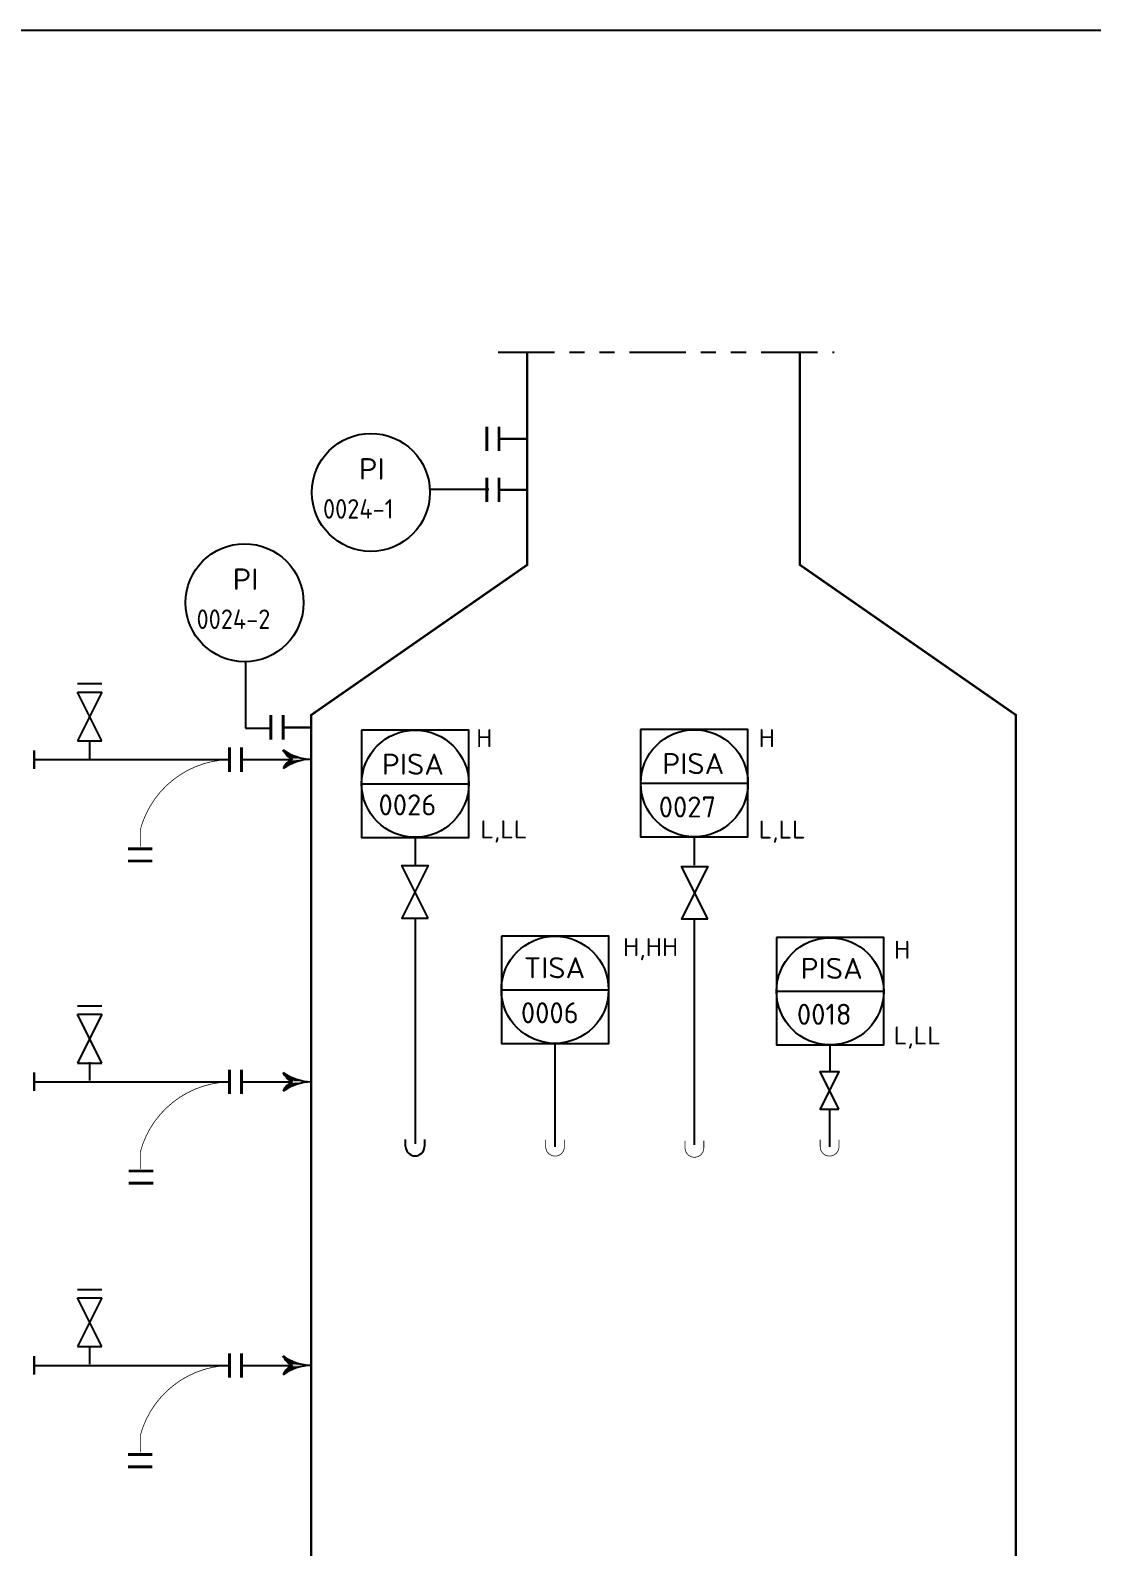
# Model space of a CAD drawing. Extents: x 270 to 589, y 86 to 206.
# Drawn here: x 312.08 to 319.15, y 105.5 to 115.6 of the extents above; entities that cross this region are included whole.
import ezdxf

# ---------------------------------------------------------------- set-up
doc = ezdxf.new("R2010")
doc.units = 0
doc.header["$MEASUREMENT"] = 0
doc.linetypes.add('HIDDEN', pattern=[0.125, 0.0625, -0.0625])
doc.linetypes.add('PHANTOM', pattern=[0.84375, 0.375, -0.09375, 0.09375, -0.09375, 0.09375, -0.09375])
doc.layers.get('0').update_dxf_attribs({"linetype": 'CONTINUOUS'})
for name, color, linetype in [('IN-EQUIPMENT', 7, 'CONTINUOUS'), ('IN-INST-TAP', 7, 'CONTINUOUS'), ('IN-MAJ-PROC', 3, 'CONTINUOUS'), ('IN-MIN-PROC', 7, 'CONTINUOUS'), ('IN-PHANTOM', 2, 'PHANTOM')]:
    doc.layers.add(name, color=color, linetype=linetype)
doc.styles.add('DIMTEXT', font='simplex', dxfattribs={"width": 0.9, "height": 0.09375})
doc.styles.add('S1', font='SIMPLEX.shx')
doc.styles.add('SIMPLEX', font='SIMPLEX')

msp = doc.modelspace()

# ---------------------------------------------------------------- linework, layer by layer
at = {"color": 6, "linetype": 'CONTINUOUS'}
msp.add_line((271.084, 115.597), (567.702, 115.597, 0.558), dxfattribs=at)
at = {"color": 7, "linetype": 'CONTINUOUS'}
for p, q in [((315.132, 112.537), (314.739, 112.537)), ((313.511, 111.194), (313.511, 110.949)), ((313.511, 110.949), (313.687, 110.949)), ((315.572, 108.847), (315.572, 108.16)), ((317.4, 108.41), (317.4, 108.16))]:
    msp.add_line(p, q, dxfattribs=at)
at = {"color": 2}
for p, q in [((312.393, 111.245), (312.555, 111.245)), ((312.555, 111.188), (312.393, 110.863)), ((312.555, 110.863), (312.393, 111.188)), ((312.393, 111.188), (312.555, 111.188)), ((312.393, 110.863), (312.555, 110.863)), ((312.472, 110.869), (312.472, 110.746)), ((312.393, 109.098), (312.555, 109.098)), ((312.555, 109.042), (312.393, 108.717)), ((312.555, 108.717), (312.393, 109.042)), ((312.393, 109.042), (312.555, 109.042)), ((312.393, 108.717), (312.555, 108.717)), ((312.472, 108.723), (312.472, 108.6)), ((312.393, 107.209), (312.555, 107.209)), ((312.393, 107.153), (312.555, 107.153)), ((312.555, 107.153), (312.393, 106.828)), ((312.555, 106.828), (312.393, 107.153)), ((312.393, 106.828), (312.555, 106.828)), ((312.472, 106.834), (312.472, 106.711))]:
    msp.add_line(p, q, dxfattribs=at)
at = {"linetype": 'CONTINUOUS'}
for p, q in [((314.283, 110.578), (314.998, 110.578)), ((316.142, 110.581), (316.857, 110.581)), ((315.215, 109.205), (315.93, 109.205)), ((317.047, 109.195), (317.762, 109.195))]:
    msp.add_line(p, q, dxfattribs=at)
at = {"color": 6}
for points, const_width in [([(315.199, 112.794), (315.199, 112.956)], 0.0195), ([(315.387, 112.875), (315.199, 112.875)], 0.015), ([(315.199, 112.455), (315.199, 112.617)], 0.0195), ([(315.387, 112.536), (315.199, 112.536)], 0.015), ([(313.762, 110.872), (313.762, 111.035)], 0.0195), ([(313.949, 110.953), (313.762, 110.953)], 0.015)]:
    msp.add_lwpolyline(points, dxfattribs=dict(at, const_width=const_width))
for points in [[(314.283, 110.935), (314.283, 110.22), (314.998, 110.22), (314.998, 110.935)], [(316.142, 110.939), (316.142, 110.224), (316.857, 110.224), (316.857, 110.939)], [(315.215, 109.562), (315.215, 108.847), (315.93, 108.847), (315.93, 109.562)], [(317.047, 109.553), (317.047, 108.838), (317.762, 108.838), (317.762, 109.553)]]:
    msp.add_lwpolyline(points, close=True)
at = {"color": 3}
for points in [[(313.824, 110.741, -0.206864), (313.762, 110.804, -0.206864)], [(313.824, 110.741, 0.206864), (313.762, 110.679, 0.206864)], [(313.949, 110.741, 0.150368), (313.762, 110.679, 0.150368)], [(313.824, 108.592, -0.206864), (313.762, 108.655, -0.206864)], [(313.824, 108.592, 0.206864), (313.762, 108.53, 0.206864)], [(313.949, 108.592, 0.150368), (313.762, 108.53, 0.150368)], [(313.824, 106.703, -0.206864), (313.762, 106.766, -0.206864)], [(313.949, 106.703, 0.150368), (313.762, 106.641, 0.150368)], [(313.824, 106.703, 0.206864), (313.762, 106.641, 0.206864)]]:
    msp.add_lwpolyline(points, format="xyb", dxfattribs=at)
at = {"color": 2}
for points in [[(314.728, 109.683), (314.553, 110.033), (314.728, 110.033), (314.553, 109.683)], [(316.589, 109.677), (316.414, 110.027), (316.589, 110.027), (316.414, 109.677)], [(317.463, 108.41), (317.338, 108.66), (317.463, 108.66), (317.338, 108.41)]]:
    msp.add_lwpolyline(points, close=True, dxfattribs=at)
for centre, radius in [((314.346, 112.519), 0.393), ((313.505, 111.784), 0.393), ((314.641, 110.578), 0.357), ((316.5, 110.581), 0.357), ((315.572, 109.205), 0.357), ((317.404, 109.195), 0.357)]:
    msp.add_circle(centre, radius)
at = {"color": 3}
for centre in [(313.957, 111.077), (313.957, 108.928), (313.957, 107.039)]:
    msp.add_arc(centre, 0.336, 234.4623, 268.6678, dxfattribs=at)
for points in [[(313.796, 110.782), (313.77, 110.787), (313.762, 110.804)], [(313.832, 110.765), (313.78, 110.773), (313.796, 110.782), (313.77, 110.787)], [(313.832, 110.717), (313.78, 110.71), (313.796, 110.7), (313.77, 110.695)], [(313.87, 110.753), (313.793, 110.76), (313.832, 110.765), (313.78, 110.773)], [(313.87, 110.73), (313.793, 110.723), (313.832, 110.717), (313.78, 110.71)], [(313.909, 110.744), (313.808, 110.749), (313.87, 110.753), (313.793, 110.76)], [(313.909, 110.738), (313.808, 110.733), (313.87, 110.73), (313.793, 110.723)], [(313.949, 110.741), (313.824, 110.741), (313.909, 110.744), (313.808, 110.749)], [(313.949, 110.741), (313.824, 110.741), (313.909, 110.738), (313.808, 110.733)], [(313.796, 110.7), (313.77, 110.695), (313.762, 110.679)], [(313.796, 108.633), (313.77, 108.638), (313.762, 108.655)], [(313.832, 108.616), (313.78, 108.624), (313.796, 108.633), (313.77, 108.638)], [(313.87, 108.604), (313.793, 108.611), (313.832, 108.616), (313.78, 108.624)], [(313.909, 108.595), (313.808, 108.6), (313.87, 108.604), (313.793, 108.611)], [(313.949, 108.592), (313.824, 108.592), (313.909, 108.595), (313.808, 108.6)], [(313.796, 108.551), (313.77, 108.546), (313.762, 108.53)], [(313.832, 108.568), (313.78, 108.561), (313.796, 108.551), (313.77, 108.546)], [(313.87, 108.581), (313.793, 108.573), (313.832, 108.568), (313.78, 108.561)], [(313.909, 108.589), (313.808, 108.584), (313.87, 108.581), (313.793, 108.573)], [(313.949, 108.592), (313.824, 108.592), (313.909, 108.589), (313.808, 108.584)], [(313.796, 106.744), (313.77, 106.749), (313.762, 106.766)], [(313.832, 106.727), (313.78, 106.735), (313.796, 106.744), (313.77, 106.749)], [(313.832, 106.679), (313.78, 106.672), (313.796, 106.662), (313.77, 106.657)], [(313.87, 106.715), (313.793, 106.722), (313.832, 106.727), (313.78, 106.735)], [(313.87, 106.692), (313.793, 106.684), (313.832, 106.679), (313.78, 106.672)], [(313.909, 106.706), (313.808, 106.711), (313.87, 106.715), (313.793, 106.722)], [(313.909, 106.7), (313.808, 106.695), (313.87, 106.692), (313.793, 106.684)], [(313.949, 106.703), (313.824, 106.703), (313.909, 106.706), (313.808, 106.711)], [(313.949, 106.703), (313.824, 106.703), (313.909, 106.7), (313.808, 106.695)], [(313.796, 106.662), (313.77, 106.657), (313.762, 106.641)]]:
    msp.add_solid(points, dxfattribs=at)
at = {"layer": 'IN-EQUIPMENT', "color": 6}
for points, const_width in [([(315.387, 113.453), (315.387, 112.036), (313.949, 111.036), (313.949, 110.904)], 0.015), ([(317.203, 113.453), (317.203, 112.036), (318.641, 111.036), (318.641, 110.951)], 0.015), ([(315.118, 112.956), (315.118, 112.794)], 0.0195), ([(315.118, 112.617), (315.118, 112.455)], 0.0195), ([(313.68, 111.035), (313.68, 110.872)], 0.0195), ([(313.949, 111.036), (313.949, 100.887)], 0.015), ([(318.641, 111.036), (318.641, 100.809)], 0.015)]:
    msp.add_lwpolyline(points, dxfattribs=dict(at, const_width=const_width))
at = {"layer": 'IN-EQUIPMENT', "color": 3}
for points, const_width in [([(313.404, 110.82), (313.404, 110.657)], 0.0195), ([(313.485, 110.82), (313.485, 110.657)], 0.0195), ([(312.104, 110.801), (312.104, 110.676)], 0.015), ([(312.729, 110.145), (312.891, 110.145)], 0.0195), ([(312.729, 110.063), (312.891, 110.063)], 0.0195), ([(312.104, 108.655), (312.104, 108.53)], 0.015), ([(313.404, 108.673), (313.404, 108.511)], 0.0195), ([(313.485, 108.673), (313.485, 108.511)], 0.0195), ([(312.734, 107.998), (312.897, 107.998)], 0.0195), ([(312.734, 107.917), (312.897, 107.917)], 0.0195), ([(313.404, 106.784), (313.404, 106.622)], 0.0195), ([(313.485, 106.784), (313.485, 106.622)], 0.0195), ([(312.104, 106.766), (312.104, 106.641)], 0.015), ([(312.729, 106.109), (312.891, 106.109)], 0.0195), ([(312.729, 106.028), (312.891, 106.028)], 0.0195)]:
    msp.add_lwpolyline(points, dxfattribs=dict(at, const_width=const_width))
at = {"layer": 'IN-INST-TAP', "color": 7}
for p, q in [((313.51, 111.391), (313.51, 111.195)), ((316.5, 110.036), (316.5, 110.224)), ((316.5, 110.036), (316.5, 110.224)), ((317.404, 108.66), (317.404, 108.838))]:
    msp.add_line(p, q, dxfattribs=at)
msp.add_lwpolyline([(314.641, 110.22), (314.641, 110.033)], dxfattribs=at)
at = {"layer": 'IN-MAJ-PROC', "color": 3}
for p, q in [((312.104, 110.739), (313.033, 110.739)), ((312.779, 110.739), (313.404, 110.739)), ((313.485, 110.739), (313.81, 110.739)), ((312.104, 108.592), (312.81, 108.592)), ((312.779, 108.592), (313.404, 108.592)), ((313.485, 108.592), (313.81, 108.592)), ((312.104, 106.703), (313.126, 106.703)), ((312.779, 106.703), (313.404, 106.703)), ((313.485, 106.703), (313.81, 106.703))]:
    msp.add_line(p, q, dxfattribs=at)
at = {"layer": 'IN-MIN-PROC', "color": 7}
for p, q in [((314.64, 109.683), (314.64, 108.18)), ((316.501, 108.172), (316.501, 109.677)), ((314.577, 108.161), (314.577, 108.208)), ((314.702, 108.208), (314.702, 108.161))]:
    msp.add_line(p, q, dxfattribs=at)
at = {"layer": 'IN-MIN-PROC', "color": 5, "linetype": 'HIDDEN', "const_width": 0.005}
for points in [[(312.81, 110.159), (312.81, 110.27, -0.334094), (313.404, 110.739)], [(312.81, 108.012), (312.81, 108.123, -0.334094), (313.404, 108.592)], [(312.81, 106.123), (312.81, 106.234, -0.334094), (313.404, 106.703)]]:
    msp.add_lwpolyline(points, format="xyb", dxfattribs=at)
at = {"layer": 'IN-MIN-PROC', "color": 7, "const_width": 0.005}
for points in [[(315.635, 108.207), (315.635, 108.16, -1), (315.51, 108.16), (315.51, 108.207)], [(316.438, 108.199), (316.438, 108.152, 1), (316.563, 108.152), (316.563, 108.199)], [(317.338, 108.207), (317.338, 108.16, 1), (317.463, 108.16), (317.463, 108.207)]]:
    msp.add_lwpolyline(points, format="xyb", dxfattribs=at)
at = {"layer": 'IN-MIN-PROC', "color": 7}
msp.add_arc((314.64, 108.161), 0.0625, 180, 0, dxfattribs=at)
at = {"layer": 'IN-PHANTOM', "color": 6, "linetype": 'PHANTOM'}
msp.add_line((315.194, 113.453), (317.432, 113.453), dxfattribs=at)

# ---------------------------------------------------------------- texts
at = {"color": 7, "linetype": 'CONTINUOUS'}
for s, height, style, p in [('PI', 0.143, 'S1', (314.267, 112.604)), ('PI', 0.143, 'S1', (313.426, 111.869)), ('H', 0.12, 'SIMPLEX', (315.047, 110.822)), ('H', 0.12, 'SIMPLEX', (316.928, 110.822)), ('PISA', 0.14, 'SIMPLEX', (314.419, 110.638)), ('PISA', 0.14, 'SIMPLEX', (316.286, 110.642)), ('L,LL', 0.12, 'SIMPLEX', (315.075, 110.214)), ('L,LL', 0.12, 'SIMPLEX', (316.928, 110.213)), ('H,HH', 0.12, 'SIMPLEX', (316.025, 109.43)), ('Н', 0.12, 'SIMPLEX', (317.828, 109.412)), ('TISA', 0.14, 'SIMPLEX', (315.365, 109.282)), ('PISA', 0.14, 'SIMPLEX', (317.208, 109.278)), ('L,LL', 0.12, 'SIMPLEX', (317.828, 108.841))]:
    msp.add_text(s, height=height, dxfattribs=dict(at, style=style)).set_placement(p)
for s, height, style, width, p in [('0024-1', 0.13, 'DIMTEXT', 0.87, (314.027, 112.344)), ('0024-2', 0.13, 'DIMTEXT', 0.87, (313.185, 111.609)), ('0026', 0.14, 'SIMPLEX', 0.95, (314.397, 110.367)), ('0027', 0.14, 'SIMPLEX', 0.95, (316.263, 110.353)), ('0006', 0.14, 'SIMPLEX', 0.95, (315.345, 108.982)), ('0018', 0.14, 'S1', 0.95, (317.183, 108.972))]:
    msp.add_text(s, height=height, dxfattribs=dict(at, style=style, width=width)).set_placement(p)

doc.saveas('drawing.dxf')
